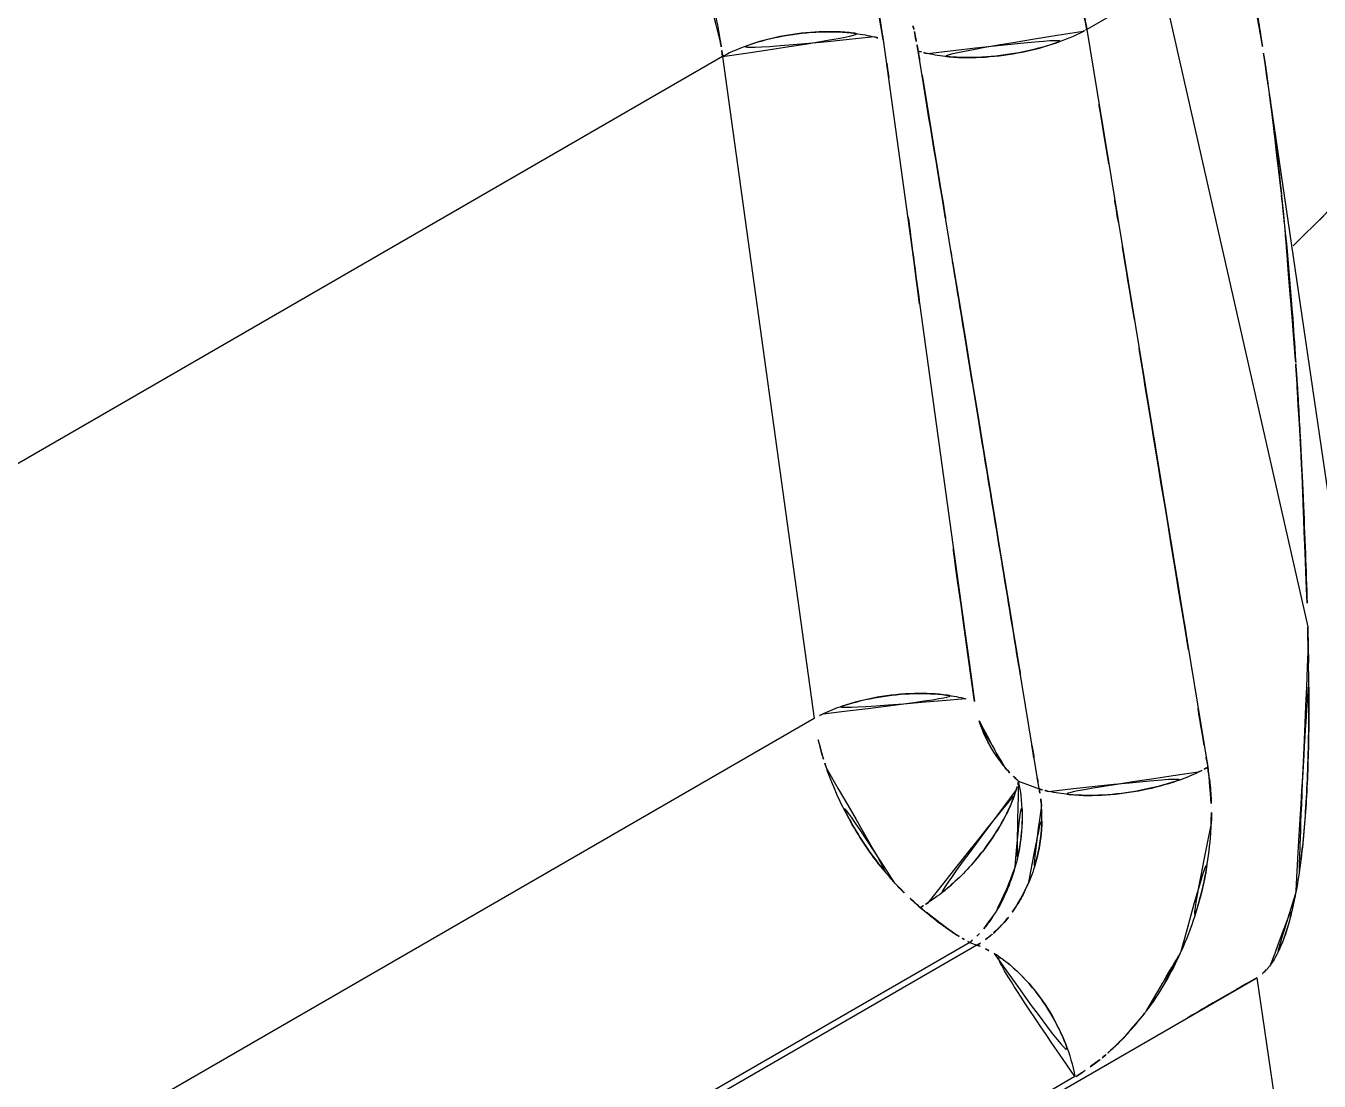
# Model space of a CAD drawing. Extents: x 16296660632 to 16296668616, y -37409619871 to -37409616241.
# Drawn here: x 16296668383.88 to 16296668428.9, y -37409617333.26 to -37409617296.55 of the extents above; entities that cross this region are included whole.
import ezdxf

# ---------------------------------------------------------------- set-up
doc = ezdxf.new("R2010")
doc.units = 0
doc.header["$LTSCALE"] = 10
doc.header["$MEASUREMENT"] = 0
doc.layers.get('0').update_dxf_attribs({"linetype": 'CONTINUOUS'})

msp = doc.modelspace()

# ---------------------------------------------------------------- linework, layer by layer
at = {"linetype": 'Continuous'}
for p, q in [((16296668423.449591, -37409617295.147041), (16296668420.8104, -37409617296.670738)), ((16296668423.449591, -37409617295.147041), (16296668428.49999, -37409617317.454643)), ((16296668413.720699, -37409617297.027313), (16296668416.904751, -37409617320.054764)), ((16296668420.8104, -37409617296.670738), (16296668425.02161, -37409617322.342598)), ((16296668419.149481, -37409617323.093552), (16296668414.938271, -37409617297.4217)), ((16296668408.135189, -37409617297.616249), (16296668375.17136, -37409617316.647491)), ((16296668408.135189, -37409617297.616249), (16296668411.319229, -37409617320.643677)), ((16296668432.061319, -37409617332.229958), (16296668427.026331, -37409617297.944237)), ((16296668411.319229, -37409617320.643677), (16296668380.09338, -37409617338.671532)), ((16296668418.43857, -37409617322.827812), (16296668419.149481, -37409617323.093552)), ((16296668416.737869, -37409617328.43779), (16296668383.966591, -37409617347.357857)), ((16296668416.988029, -37409617328.531273), (16296668384.216709, -37409617347.451378)), ((16296668416.737869, -37409617328.437782), (16296668416.988029, -37409617328.531273)), ((16296668381.36207, -37409617355.857597), (16296668426.731529, -37409617329.664124)), ((16296668426.731529, -37409617329.664124), (16296668428.03537, -37409617338.542587)), ((16296668420.397409, -37409617333.105507), (16296668387.626169, -37409617352.025551))]:
    msp.add_line(p, q, dxfattribs=at)
for points, start_tangent, end_tangent in [([(16296668426.858709, -37409617296.844841), (16296668426.72109, -37409617295.996857), (16296668426.409969, -37409617294.235123), (16296668426.083361, -37409617292.575562)], (-0.15608038, 0.987744357), (-0.198875314, 0.9800248)), ([(16296668407.170839, -37409617293.702583), (16296668407.364321, -37409617294.272926), (16296668407.830521, -37409617295.953003), (16296668408.0529, -37409617297.069328)], (0.334416905, -0.94242524), (0.164544549, -0.986369653)), ([(16296668408.05286, -37409617297.069344), (16296668407.83215, -37409617295.961037), (16296668407.36199, -37409617294.266472), (16296668407.170759, -37409617293.702606)], (-0.164663548, 0.986349794), (-0.334191671, 0.942505134)), ([(16296668413.72287, -37409617297.026962), (16296668413.69293, -37409617296.832909), (16296668413.59201, -37409617296.20974), (16296668413.51709, -37409617295.804947)], (-0.151952524, 0.988387794), (-0.191723267, 0.981449025)), ([(16296668420.8104, -37409617296.670753), (16296668420.55801, -37409617295.43354)], (-0.166163623, 0.986098195), (-0.232472111, 0.972603063)), ([(16296668414.7635, -37409617296.546806), (16296668414.83349, -37409617296.869942)], (0.223624092, -0.974675467), (0.200546086, -0.979684269)), ([(16296668408.135189, -37409617297.616249), (16296668409.13908, -37409617297.182083), (16296668410.27495, -37409617296.891922), (16296668411.49552, -37409617296.755493), (16296668412.68924, -37409617296.797859), (16296668413.41523, -37409617296.933357)], (0.874812782, 0.484461141), (0.966493812, -0.256689914)), ([(16296668413.41522, -37409617296.933434), (16296668412.761511, -37409617296.806976), (16296668411.545919, -37409617296.753578), (16296668410.25209, -37409617296.896133), (16296668409.090931, -37409617297.198418), (16296668408.135189, -37409617297.616249)], (-0.966564878, 0.256422185), (-0.874812739, -0.484461218)), ([(16296668413.41523, -37409617296.933357), (16296668413.720711, -37409617297.027313)], (0.966493812, -0.256689914), (0.943087992, -0.33254329)), ([(16296668414.83526, -37409617296.869537), (16296668414.763639, -37409617296.546783)], (-0.204551004, 0.978855907), (-0.228546279, 0.97353305)), ([(16296668414.83349, -37409617296.869942), (16296668414.83856, -37409617296.894829)], (0.200546085, -0.97968427), (0.198976517, -0.980004258)), ([(16296668414.83856, -37409617296.894829), (16296668414.935419, -37409617297.409187)], (0.198976517, -0.980004258), (0.173200449, -0.984886595)), ([(16296668414.93828, -37409617297.421669), (16296668414.83526, -37409617296.869537)], (-0.161834464, 0.98681792), (-0.204551004, 0.978855907)), ([(16296668415.26642, -37409617297.508904), (16296668415.974489, -37409617297.61792), (16296668417.158621, -37409617297.637123), (16296668418.44145, -37409617297.480827), (16296668419.706289, -37409617297.150597), (16296668420.685671, -37409617296.737717)], (0.975680792, -0.21919624), (0.886817164, 0.462120458)), ([(16296668420.68561, -37409617296.737572), (16296668419.7519, -37409617297.134773), (16296668418.556351, -37409617297.458267), (16296668417.273251, -37409617297.630119), (16296668416.01985, -37409617297.621979), (16296668415.26642, -37409617297.508888)], (-0.886831478, -0.462092989), (-0.975652313, 0.219322966)), ([(16296668420.685671, -37409617296.737717), (16296668420.8104, -37409617296.670753)], (0.886817164, 0.462120458), (0.874996825, 0.484128656)), ([(16296668420.81019, -37409617296.670677), (16296668420.68561, -37409617296.737572)], (-0.874998061, -0.484126422), (-0.886831478, -0.462092989)), ([(16296668426.859529, -37409617296.848106), (16296668427.026279, -37409617297.942039)], (0.156133051, -0.987736033), (0.145312305, -0.989385837)), ([(16296668408.0529, -37409617297.069328), (16296668408.135189, -37409617297.616249)], (0.164544549, -0.986369653), (0.132769167, -0.991146986)), ([(16296668408.135189, -37409617297.616249), (16296668408.05286, -37409617297.069344)], (-0.132737647, 0.991151208), (-0.164663548, 0.986349794)), ([(16296668413.922279, -37409617298.35556), (16296668413.72287, -37409617297.026962)], (-0.145117999, 0.989414355), (-0.151952524, 0.988387794)), ([(16296668414.935419, -37409617297.409187), (16296668415.07663, -37409617298.264961)], (0.173200449, -0.984886595), (0.158194983, -0.987407893)), ([(16296668414.93828, -37409617297.421707), (16296668415.26642, -37409617297.508904)], (0.955171311, -0.296053655), (0.975680792, -0.21919624)), ([(16296668415.26642, -37409617297.508888), (16296668414.93828, -37409617297.421669)], (-0.975652313, 0.219322966), (-0.955182752, 0.296016741)), ([(16296668427.02603, -37409617297.942093), (16296668427.01569, -37409617297.871941), (16296668426.858709, -37409617296.844841)], (-0.14538629, 0.989374968), (-0.15608038, 0.987744357)), ([(16296668427.026279, -37409617297.942039), (16296668427.24951, -37409617299.548393)], (0.145312305, -0.989385837), (0.130110149, -0.991499546)), ([(16296668415.07663, -37409617298.264961), (16296668415.85829, -37409617303.030144), (16296668416.08217, -37409617304.390831)], (0.158194983, -0.987407893), (0.161984425, -0.986793315)), ([(16296668421.577009, -37409617301.344017), (16296668421.472, -37409617300.703903), (16296668420.8104, -37409617296.670753)], (-0.161880285, 0.986810404), (-0.161876357, 0.986811048)), ([(16296668427.24942, -37409617299.548409), (16296668427.02603, -37409617297.942093)], (-0.130285471, 0.991476523), (-0.14538629, 0.989374968)), ([(16296668427.24951, -37409617299.548393), (16296668427.26199, -37409617299.643791)], (0.13011015, -0.991499546), (0.129232806, -0.991614281)), ([(16296668427.261909, -37409617299.643806), (16296668427.24942, -37409617299.548409)], (-0.129423715, 0.991589382), (-0.130285471, 0.991476523)), ([(16296668427.26199, -37409617299.643791), (16296668427.584419, -37409617302.37484)], (0.129232806, -0.991614281), (0.105785257, -0.994388998)), ([(16296668427.585211, -37409617302.374763), (16296668427.546009, -37409617302.012421), (16296668427.2918, -37409617299.874634), (16296668427.261909, -37409617299.643806)], (-0.106101966, 0.994355255), (-0.129423715, 0.991589382)), ([(16296668414.99251, -37409617306.225197), (16296668413.922279, -37409617298.35556)], (-0.132257119, 0.991215443), (-0.145117999, 0.989414355)), ([(16296668427.994511, -37409617304.19516), (16296668432.104919, -37409617300.22081)], (0.711842996, 0.702338629), (0.725469039, 0.688254803)), ([(16296668421.911301, -37409617303.381851), (16296668421.577009, -37409617301.344017)], (-0.161874224, 0.986811398), (-0.161880285, 0.986810404)), ([(16296668427.584419, -37409617302.37484), (16296668427.593361, -37409617302.459053)], (0.105785256, -0.994388998), (0.105113639, -0.994460217)), ([(16296668427.59417, -37409617302.458961), (16296668427.585211, -37409617302.374763)], (-0.105423449, 0.994427421), (-0.106101966, 0.994355255)), ([(16296668427.593361, -37409617302.459053), (16296668428.08021, -37409617308.185799)], (0.105113639, -0.994460217), (0.066630138, -0.997777743)), ([(16296668428.079889, -37409617308.185806), (16296668427.960939, -37409617306.509163), (16296668427.77054, -37409617304.241539), (16296668427.59417, -37409617302.458961)], (-0.065765516, 0.997835105), (-0.105423449, 0.994427421)), ([(16296668422.465931, -37409617306.763069), (16296668422.083839, -37409617304.433693), (16296668421.911301, -37409617303.381851)], (-0.161880679, 0.986810339), (-0.161874224, 0.986811398)), ([(16296668416.08217, -37409617304.390831), (16296668416.14168, -37409617304.753502)], (0.161984425, -0.986793315), (0.16183666, -0.986817559)), ([(16296668416.14168, -37409617304.753502), (16296668416.564899, -37409617307.337692), (16296668417.135679, -37409617310.817261), (16296668417.75304, -37409617314.580719), (16296668418.42247, -37409617318.661613), (16296668418.900749, -37409617321.577217)], (0.16183666, -0.986817559), (0.161874622, -0.986811333)), ([(16296668424.351379, -37409617318.25679), (16296668423.76774, -37409617314.698883), (16296668423.173719, -37409617311.077713), (16296668422.64979, -37409617307.883751), (16296668422.465931, -37409617306.763069)], (-0.159791588, 0.987150773), (-0.161880679, 0.986810339)), ([(16296668428.08021, -37409617308.185799), (16296668428.09268, -37409617308.374001)], (0.066630139, -0.997777743), (0.065604232, -0.997845722)), ([(16296668428.09219, -37409617308.374031), (16296668428.079889, -37409617308.185806)], (-0.06470101, 0.997904694), (-0.065765516, 0.997835105)), ([(16296668428.09268, -37409617308.374001), (16296668428.23749, -37409617310.813049)], (0.065604231, -0.997845722), (0.053204286, -0.998583649)), ([(16296668428.234909, -37409617310.813187), (16296668428.116949, -37409617308.762451), (16296668428.09219, -37409617308.374031)], (-0.052725093, 0.998609065), (-0.064701011, 0.997904694)), ([(16296668416.904751, -37409617320.054749), (16296668414.99251, -37409617306.225197)], (-0.136941524, 0.990579133), (-0.132257119, 0.991215443)), ([(16296668428.285521, -37409617311.809067), (16296668428.241899, -37409617310.946274), (16296668428.234909, -37409617310.813187)], (-0.048856814, 0.998805793), (-0.052725093, 0.998609065)), ([(16296668428.23749, -37409617310.813049), (16296668428.288231, -37409617311.808937)], (0.053204286, -0.998583649), (0.048616804, -0.998817504)), ([(16296668428.288231, -37409617311.808937), (16296668428.49999, -37409617317.454659)], (0.048616804, -0.998817504), (0.027818228, -0.999612998)), ([(16296668428.479731, -37409617316.630386), (16296668428.420601, -37409617314.898193), (16296668428.341579, -37409617313.005287), (16296668428.285521, -37409617311.809067)], (-0.029683828, 0.999559338), (-0.048856814, 0.998805793)), ([(16296668428.51652, -37409617318.092033), (16296668428.479731, -37409617316.630386)], (-0.020194742, 0.999796065), (-0.029683828, 0.999559338)), ([(16296668428.49999, -37409617317.454659), (16296668428.516529, -37409617318.092033)], (0.028471283, -0.999594611), (0.0232274, -0.999730208)), ([(16296668428.516529, -37409617318.092033), (16296668428.53842, -37409617319.411324), (16296668428.535179, -37409617321.11969), (16296668428.496639, -37409617322.601158), (16296668428.42873, -37409617323.876358), (16296668428.33703, -37409617324.965118), (16296668428.226709, -37409617325.886467), (16296668428.10257, -37409617326.658623)], (0.0232274, -0.999730208), (-0.181055702, -0.983472843)), ([(16296668428.527679, -37409617318.721024), (16296668428.519039, -37409617318.219833), (16296668428.51652, -37409617318.092033)], (-0.015143422, 0.999885332), (-0.020194742, 0.999796065)), ([(16296668428.09627, -37409617326.645897), (16296668428.250429, -37409617325.652588), (16296668428.367121, -37409617324.592903), (16296668428.450109, -37409617323.478317), (16296668428.504971, -37409617322.297546), (16296668428.533739, -37409617321.037376), (16296668428.5378, -37409617319.683289), (16296668428.527679, -37409617318.721024)], (0.181684333, 0.983356905), (-0.015143422, 0.999885332)), ([(16296668424.896721, -37409617321.58123), (16296668424.351379, -37409617318.25679)], (-0.169409811, 0.985545695), (-0.159791588, 0.987150773)), ([(16296668411.630751, -37409617320.484787), (16296668412.29479, -37409617320.219093), (16296668413.519501, -37409617319.908524), (16296668414.811291, -37409617319.778572), (16296668415.96377, -37409617319.836853), (16296668416.60594, -37409617319.962669)], (0.905176545, 0.425035789), (0.966166907, -0.257917639)), ([(16296668416.605961, -37409617319.962631), (16296668415.91638, -37409617319.83065), (16296668414.788549, -37409617319.779167), (16296668413.56835, -37409617319.900108), (16296668412.36668, -37409617320.195053), (16296668411.630739, -37409617320.484756)], (-0.966121346, 0.258088251), (-0.905101515, -0.425195541)), ([(16296668411.630739, -37409617320.484756), (16296668411.319229, -37409617320.6437)], (-0.905101515, -0.425195541), (-0.874812782, -0.484461141)), ([(16296668417.06041, -37409617320.724083), (16296668417.187771, -37409617321.069481), (16296668417.733801, -37409617322.054817), (16296668417.953239, -37409617322.338814)], (0.307933082, -0.951408018), (0.641944623, -0.766751003)), ([(16296668417.95343, -37409617322.338654), (16296668417.72381, -37409617322.044609), (16296668417.188089, -37409617321.076118), (16296668417.060659, -37409617320.724007)], (-0.646876617, 0.762594678), (-0.301776093, 0.953378828)), ([(16296668411.579241, -37409617321.832481), (16296668411.319229, -37409617320.6437)], (-0.276762034, 0.960938487), (-0.145467004, 0.989363104)), ([(16296668418.900749, -37409617321.577217), (16296668419.088421, -37409617322.721283)], (0.161874622, -0.986811333), (0.161875413, -0.986811203)), ([(16296668425.006849, -37409617322.236397), (16296668424.896721, -37409617321.58123)], (-0.155888751, 0.987774619), (-0.169409811, 0.985545694)), ([(16296668411.57926, -37409617321.832474), (16296668411.767929, -37409617322.423401)], (0.275585688, -0.96127651), (0.331665081, -0.943397199)), ([(16296668411.768761, -37409617322.423111), (16296668411.579241, -37409617321.832481)], (-0.33311941, 0.942884648), (-0.276762034, 0.960938487)), ([(16296668411.767929, -37409617322.423401), (16296668411.77845, -37409617322.453178), (16296668412.59646, -37409617324.247482), (16296668413.705299, -37409617325.881157), (16296668414.12904, -37409617326.371391)], (0.331665081, -0.943397199), (0.676942023, -0.736036342)), ([(16296668417.953239, -37409617322.338814), (16296668418.43858, -37409617322.827873)], (0.641944623, -0.766751003), (0.766102541, -0.642718365)), ([(16296668418.43858, -37409617322.827873), (16296668417.95343, -37409617322.338654)], (-0.758682581, 0.651460468), (-0.646876617, 0.762594678)), ([(16296668419.47538, -37409617323.180267), (16296668420.18585, -37409617323.289803), (16296668421.37006, -37409617323.308968), (16296668422.65271, -37409617323.152657), (16296668423.91741, -37409617322.822449), (16296668424.68746, -37409617322.513496)], (0.975572838, -0.21967621), (0.904077278, 0.427369015)), ([(16296668424.68746, -37409617322.513496), (16296668423.96311, -37409617322.806778), (16296668422.76742, -37409617323.13028), (16296668421.484421, -37409617323.302071), (16296668420.231079, -37409617323.293907), (16296668419.47538, -37409617323.18029)], (-0.904122545, -0.427273242), (-0.975535265, 0.219843003)), ([(16296668424.68746, -37409617322.513496), (16296668425.02157, -37409617322.342598)], (0.904077278, 0.427369015), (0.874993364, 0.484134912)), ([(16296668425.02161, -37409617322.342598), (16296668424.68746, -37409617322.513496)], (-0.874996825, -0.484128656), (-0.904122545, -0.427273242)), ([(16296668425.02494, -37409617322.353394), (16296668425.006849, -37409617322.236397)], (-0.14954865, 0.988754368), (-0.15588875, 0.987774619)), ([(16296668425.02157, -37409617322.342598), (16296668425.14201, -37409617324.297653)], (0.161583498, -0.986859044), (-0.033626353, -0.999434474)), ([(16296668425.14381, -37409617323.599358), (16296668425.094931, -37409617322.889198), (16296668425.02494, -37409617322.353394)], (-0.032728507, 0.999464279), (-0.149548651, 0.988754368)), ([(16296668414.128969, -37409617326.371452), (16296668413.71809, -37409617325.895477), (16296668412.592979, -37409617324.235077), (16296668411.768761, -37409617322.423111)], (-0.675980013, 0.736919956), (-0.33311941, 0.942884648)), ([(16296668418.357149, -37409617323.130814), (16296668418.119129, -37409617323.746849), (16296668417.52742, -37409617324.793251), (16296668416.731449, -37409617325.805122), (16296668415.86964, -37409617326.626839), (16296668415.30533, -37409617327.043533)], (-0.296298187, -0.955095485), (-0.836543385, -0.547900689)), ([(16296668418.43858, -37409617322.827873), (16296668418.568701, -37409617324.124413), (16296668418.4151, -37409617325.430389), (16296668418.31958, -37409617325.812187)], (0.212299568, -0.977204632), (-0.270368288, -0.962756973)), ([(16296668418.356939, -37409617323.130737), (16296668418.43858, -37409617322.827873)], (0.297149032, 0.954831112), (0.220652982, 0.975352378)), ([(16296668418.43858, -37409617322.827873), (16296668418.357149, -37409617323.130814)], (-0.220652881, -0.975352401), (-0.296298186, -0.955095485)), ([(16296668419.088421, -37409617322.721283), (16296668419.149481, -37409617323.093529)], (0.161875413, -0.986811203), (0.161876063, -0.986811096)), ([(16296668419.149469, -37409617323.093567), (16296668419.47538, -37409617323.180267)], (0.955171584, -0.296052775), (0.975572838, -0.21967621)), ([(16296668419.149481, -37409617323.093559), (16296668419.21343, -37409617323.498772)], (0.198883004, -0.98002324), (0.11371119, -0.993513848)), ([(16296668419.47538, -37409617323.18029), (16296668419.149481, -37409617323.093559)], (-0.975535265, 0.219843003), (-0.95517024, 0.296057111)), ([(16296668415.30525, -37409617327.043404), (16296668415.536249, -37409617326.884087), (16296668416.090231, -37409617326.438683), (16296668416.648001, -37409617325.895416), (16296668417.174841, -37409617325.279221), (16296668417.636999, -37409617324.626213), (16296668418.008511, -37409617323.976898), (16296668418.275841, -37409617323.368294), (16296668418.356939, -37409617323.130737)], (0.836259426, 0.548333998), (0.297149032, 0.954831112)), ([(16296668418.317801, -37409617325.811684), (16296668418.420521, -37409617325.389526), (16296668418.563141, -37409617324.084137), (16296668418.43857, -37409617322.827812)], (0.267515321, 0.963553607), (-0.213318656, 0.976982677)), ([(16296668419.229601, -37409617323.664581), (16296668419.149469, -37409617323.093567)], (-0.081645364, 0.996661444), (-0.19767174, 0.980268271)), ([(16296668419.21343, -37409617323.498772), (16296668419.22962, -37409617323.664589)], (0.113711191, -0.993513847), (0.080734696, -0.996735626)), ([(16296668418.791981, -37409617326.345039), (16296668419.038481, -37409617325.630821), (16296668419.241871, -37409617324.343536), (16296668419.229601, -37409617323.664581)], (0.387315012, 0.92194744), (-0.081645364, 0.996661444)), ([(16296668419.22962, -37409617323.664589), (16296668419.241119, -37409617324.343529), (16296668419.038219, -37409617325.629593), (16296668418.79216, -37409617326.345123)], (0.080734696, -0.996735626), (-0.386563605, -0.922262749)), ([(16296668425.143049, -37409617324.297684), (16296668425.148569, -37409617324.057678), (16296668425.14381, -37409617323.599358)], (0.034229183, 0.99941401), (-0.032728507, 0.999464279)), ([(16296668425.14201, -37409617324.297653), (16296668425.124729, -37409617324.64621), (16296668424.707479, -37409617327.057587), (16296668424.096359, -37409617328.74514)], (-0.033626353, -0.999434474), (-0.40990984, -0.912126045)), ([(16296668424.09691, -37409617328.745377), (16296668424.90798, -37409617326.231194), (16296668425.143049, -37409617324.297684)], (0.409697531, 0.912221428), (0.034229183, 0.99941401)), ([(16296668418.31958, -37409617325.812187), (16296668418.02018, -37409617326.65609), (16296668417.65443, -37409617327.364403)], (-0.270368288, -0.962756973), (-0.521268209, -0.853392907)), ([(16296668417.664989, -37409617327.347588), (16296668418.03446, -37409617326.622803), (16296668418.317801, -37409617325.811684)], (0.518264003, 0.855220687), (0.267515321, 0.963553607)), ([(16296668414.12904, -37409617326.371391), (16296668415.01581, -37409617327.220596)], (0.676942023, -0.736036342), (0.766878088, -0.6417928)), ([(16296668415.01581, -37409617327.220596), (16296668414.128969, -37409617326.371452)], (-0.768211847, 0.640195719), (-0.675980013, 0.736919956)), ([(16296668418.413, -37409617327.086197), (16296668418.56023, -37409617326.830162), (16296668418.791981, -37409617326.345039)], (0.522645021, 0.852550399), (0.387315012, 0.92194744)), ([(16296668418.79216, -37409617326.345123), (16296668418.56032, -37409617326.830742), (16296668418.413111, -37409617327.086281)], (-0.386563605, -0.922262749), (-0.523565148, -0.851985643)), ([(16296668428.10257, -37409617326.658623), (16296668427.969151, -37409617327.299553), (16296668427.830629, -37409617327.826332), (16296668427.52536, -37409617328.660393), (16296668427.207689, -37409617329.21563)], (-0.181055702, -0.983472843), (-0.599753682, -0.800184679)), ([(16296668415.01581, -37409617327.220596), (16296668415.30525, -37409617327.043404)], (0.869416157, 0.494080505), (0.836259426, 0.548333997)), ([(16296668415.30533, -37409617327.043533), (16296668415.01581, -37409617327.220596)], (-0.836543385, -0.547900689), (-0.869416549, -0.494079816)), ([(16296668418.413111, -37409617327.086281), (16296668417.854231, -37409617327.826637)], (-0.523565148, -0.851985643), (-0.679473308, -0.733700227)), ([(16296668427.220301, -37409617329.196114), (16296668427.596889, -37409617328.484581), (16296668427.892071, -37409617327.569817), (16296668428.0942, -37409617326.657066)], (0.587384988, 0.809307652), (0.182421067, 0.983220501)), ([(16296668415.01581, -37409617327.220596), (16296668415.608721, -37409617327.70694), (16296668415.985861, -37409617327.981018)], (0.752019498, -0.659140861), (0.823553612, -0.56723844)), ([(16296668415.98583, -37409617327.981071), (16296668415.908091, -37409617327.925819), (16296668415.80113, -37409617327.847633), (16296668415.693159, -37409617327.76638), (16296668415.4736, -37409617327.595131), (16296668415.24819, -37409617327.412918), (16296668415.015751, -37409617327.22068)], (-0.818385432, 0.574669718), (-0.768233828, 0.640169341)), ([(16296668417.65443, -37409617327.364403), (16296668417.445431, -37409617327.679573), (16296668416.83441, -37409617328.357773)], (-0.521268209, -0.853392907), (-0.757054263, -0.653352005)), ([(16296668417.225389, -37409617327.961098), (16296668417.45261, -37409617327.669746), (16296668417.664989, -37409617327.347588)], (0.648030331, 0.761614529), (0.518264003, 0.855220687)), ([(16296668417.854031, -37409617327.828278), (16296668418.413, -37409617327.086197)], (0.679271466, 0.7338871), (0.522645021, 0.852550399)), ([(16296668415.985861, -37409617327.981018), (16296668416.1833, -37409617328.112968), (16296668416.737869, -37409617328.437798)], (0.823553612, -0.56723844), (0.886936721, -0.461890954)), ([(16296668416.160061, -37409617328.099953), (16296668416.119671, -37409617328.073013), (16296668416.01425, -37409617328.000938), (16296668415.98583, -37409617327.981071)], (-0.833921817, 0.551882599), (-0.818385432, 0.574669718)), ([(16296668416.986071, -37409617328.218033), (16296668417.225389, -37409617327.961098)], (0.715354264, 0.69876196), (0.648030331, 0.761614529)), ([(16296668417.28948, -37409617328.33448), (16296668417.854031, -37409617327.828278)], (0.807381543, 0.590029697), (0.679271466, 0.7338871)), ([(16296668417.854231, -37409617327.826637), (16296668416.98802, -37409617328.531273)], (-0.679473308, -0.733700227), (-0.864848989, -0.502032097)), ([(16296668416.351721, -37409617328.222191), (16296668416.32839, -37409617328.207809), (16296668416.160061, -37409617328.099953)], (-0.852517251, 0.522699088), (-0.833921817, 0.551882599)), ([(16296668416.544319, -37409617328.335182), (16296668416.351721, -37409617328.222191)], (-0.872748152, 0.488170732), (-0.852517251, 0.522699088)), ([(16296668416.73786, -37409617328.437813), (16296668416.544319, -37409617328.335182)], (-0.894221215, 0.44762531), (-0.872748152, 0.488170731)), ([(16296668416.737881, -37409617328.437798), (16296668416.986071, -37409617328.218033)], (0.781602454, 0.623776886), (0.715354265, 0.69876196)), ([(16296668416.83441, -37409617328.357773), (16296668416.73786, -37409617328.437813)], (-0.757054264, -0.653352005), (-0.782602623, -0.622521594)), ([(16296668416.98798, -37409617328.531273), (16296668417.28948, -37409617328.33448)], (0.866060203, 0.499939721), (0.807381543, 0.590029697)), ([(16296668416.987989, -37409617328.531303), (16296668417.288349, -37409617328.661461)], (0.936716824, -0.350087977), (0.896981491, -0.442068099)), ([(16296668417.288349, -37409617328.661461), (16296668417.58787, -37409617328.826752)], (0.896981491, -0.442068099), (0.853436847, -0.521196266)), ([(16296668420.39735, -37409617333.105492), (16296668420.06686, -37409617331.954086), (16296668419.523029, -37409617330.857559), (16296668418.788271, -37409617329.85598), (16296668417.91601, -37409617329.048172), (16296668416.98798, -37409617328.531273)], (-0.176418521, 0.984315247), (-0.936716475, 0.35008891)), ([(16296668417.58787, -37409617328.826752), (16296668417.883499, -37409617329.024384), (16296668418.719879, -37409617329.779831), (16296668419.46673, -37409617330.766273), (16296668420.049789, -37409617331.910873), (16296668420.397409, -37409617333.105469)], (0.853436847, -0.521196266), (0.176438743, -0.984311622)), ([(16296668422.88542, -37409617330.820442), (16296668422.972851, -37409617330.701027), (16296668424.065809, -37409617328.814056), (16296668424.09691, -37409617328.745377)], (0.596466394, 0.802638051), (0.409697531, 0.912221428)), ([(16296668424.096359, -37409617328.74514), (16296668423.768641, -37409617329.416077), (16296668422.884581, -37409617330.819809)], (-0.409909841, -0.912126045), (-0.59754674, -0.801834081)), ([(16296668427.043301, -37409617329.408157), (16296668426.731541, -37409617329.664131)], (-0.697423767, -0.716658977), (-0.842167062, -0.539216691)), ([(16296668427.02375, -37409617329.429588), (16296668427.04394, -37409617329.40876)], (0.701779339, 0.712394385), (0.690342937, 0.723482293)), ([(16296668427.04394, -37409617329.40876), (16296668427.11129, -37409617329.33432)], (0.690342939, 0.723482292), (0.65164487, 0.758524201)), ([(16296668427.11138, -37409617329.33445), (16296668427.043301, -37409617329.408157)], (-0.659257685, -0.751917087), (-0.697423767, -0.716658977)), ([(16296668427.11129, -37409617329.33432), (16296668427.2066, -37409617329.214798)], (0.65164487, 0.758524201), (0.595579136, 0.803296641)), ([(16296668427.207689, -37409617329.21563), (16296668427.177799, -37409617329.254517), (16296668427.11138, -37409617329.33445)], (-0.599753682, -0.800184679), (-0.659257685, -0.751917087)), ([(16296668427.2066, -37409617329.214798), (16296668427.21188, -37409617329.207642), (16296668427.220301, -37409617329.196114)], (0.595579135, 0.803296641), (0.587384986, 0.809307654)), ([(16296668426.731541, -37409617329.664131), (16296668420.49024, -37409617333.266403)], (-0.866030302, -0.499991516), (-0.866090802, -0.49988671)), ([(16296668422.80662, -37409617330.923058), (16296668422.313589, -37409617331.517853), (16296668421.73131, -37409617332.11042)], (-0.607724749, -0.794147738), (-0.733441164, -0.67975294)), ([(16296668422.8076, -37409617330.923813), (16296668422.88542, -37409617330.820442)], (0.606464556, 0.795110522), (0.596466394, 0.802638051)), ([(16296668422.884581, -37409617330.819809), (16296668422.80662, -37409617330.923058)], (-0.59754674, -0.801834081), (-0.607724749, -0.794147738)), ([(16296668421.733391, -37409617332.112679), (16296668422.8076, -37409617330.923813)], (0.73361227, 0.679568272), (0.606464556, 0.795110522)), ([(16296668421.73131, -37409617332.11042), (16296668421.236059, -37409617332.534363)], (-0.733441164, -0.67975294), (-0.785586179, -0.618752257)), ([(16296668421.693489, -37409617332.149391), (16296668421.733391, -37409617332.112679)], (0.737981914, 0.67482049), (0.73361227, 0.679568273)), ([(16296668421.236059, -37409617332.534363), (16296668420.39735, -37409617333.105492)], (-0.785586179, -0.618752257), (-0.865420347, -0.501046527)), ([(16296668421.23772, -37409617332.536484), (16296668421.34099, -37409617332.453796)], (0.785767697, 0.618521727), (0.775485538, 0.631365331)), ([(16296668421.34099, -37409617332.453796), (16296668421.693489, -37409617332.149391)], (0.775485537, 0.631365331), (0.737981913, 0.674820491)), ([(16296668420.444201, -37409617333.096603), (16296668421.23772, -37409617332.536484)], (0.842211402, 0.539147432), (0.785767697, 0.618521727))]:
    msp.add_spline(points, degree=3, dxfattribs=dict(at, start_tangent=start_tangent, end_tangent=end_tangent))

doc.saveas('drawing.dxf')
